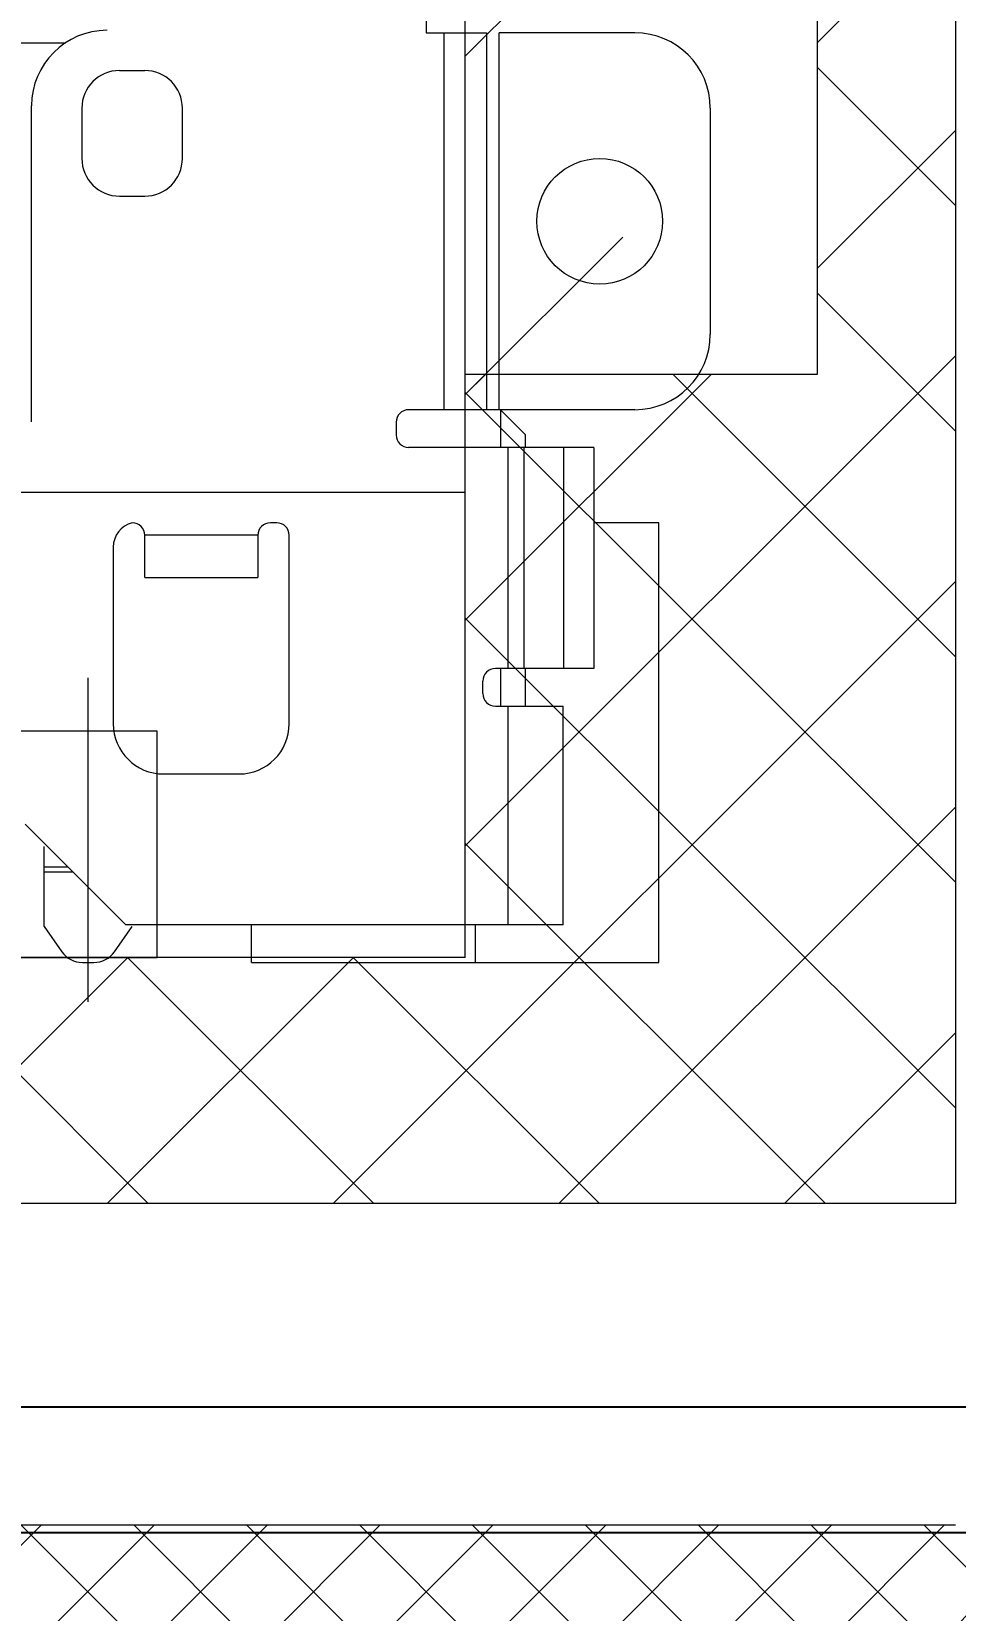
# Model space of a CAD drawing. Extents: x 6438 to 11432, y -3701 to -2371.
# Drawn here: x 11095.24 to 11098.92, y -3290.5 to -3284.22 of the extents above; entities that cross this region are included whole.
import ezdxf

# ---------------------------------------------------------------- set-up
doc = ezdxf.new("R2010")
doc.units = 0
doc.header["$LTSCALE"] = 3
doc.layers.get('DEFPOINTS').update_dxf_attribs({"linetype": 'CONTINUOUS', "lineweight": 9})
doc.layers.add('DIM', color=6, linetype='CONTINUOUS', lineweight=9)
doc.layers.add('LCD', color=4, linetype='CONTINUOUS', lineweight=9)
doc.layers.add('Lens', color=161, linetype='CONTINUOUS')
doc.layers.add('Sensor AA', color=180, linetype='CONTINUOUS')
doc.styles.add('宋体', font='arial.ttf')
doc.dimstyles.new('标注', dxfattribs={"dimtxt": 7, "dimasz": 7, "dimexe": 2, "dimexo": 2, "dimgap": 1, "dimtad": 1, "dimzin": 9, "dimdsep": 46, "dimtxsty": '宋体', "dimcen": 1, "dimadec": 0, "dimazin": 0, "dimtm": 0.05, "dimtfac": 1, "dimtmove": 0, "dimatfit": 3, "dimfxl": 0, "dimtolj": 1, "dimarcsym": 0})

# ---------------------------------------------------------------- blocks, each defined once
blk = doc.blocks.new('LCD背视图')
at = {"layer": 'LCD'}
h = blk.add_hatch(dxfattribs=at)
h.set_pattern_fill('ANSI37', color=256, scale=0.1)
h.set_pattern_definition([(135, (15648.00522, 12129.1224), (0.224506403, 0.224506403), []), (45, (15648.00522, 12129.1224), (0.224506403, -0.224506403), [])])
edge = h.paths.add_edge_path()
edge.add_line((12122.3361, -3359.0977), (12385.5361, -3359.0977))
edge.add_line((12385.5361, -3359.0977), (12385.5361, -3334.2977))
edge.add_line((12385.5361, -3334.2977), (12286.0861, -3334.2977))
edge.add_arc((12286.0861, -3334.7977), 0.5, 90, 180)
edge.add_line((12285.5861, -3334.7977), (12285.5861, -3350.2477))
edge.add_arc((12285.0861, -3350.2477), 0.5, 270, 360, ccw=False)
edge.add_line((12285.0861, -3350.7477), (12261.8861, -3350.7477))
edge.add_arc((12261.8861, -3350.2477), 0.5, 180, 270, ccw=False)
edge.add_line((12261.3861, -3350.2477), (12261.3861, -3334.7977))
edge.add_arc((12260.8861, -3334.7977), 0.5, 0, 90)
edge.add_line((12260.8861, -3334.2977), (12122.3361, -3334.2977))
edge.add_line((12122.3361, -3334.2977), (12122.3361, -3359.0977))
at = {"layer": 'LCD', "ltscale": 0.02}
h = blk.add_hatch(dxfattribs=at)
h.set_pattern_fill('ANSI37', color=256, scale=0.2, angle=180)
h.set_pattern_definition([(225, (12045.7346, -3215.1625), (0.4490128, -0.4490128), []), (315, (12045.7346, -3215.1625), (0.4490128, 0.4490128), [])])
h.paths.add_polyline_path([(12285.0861, -3349.4677), (12285.0861, -3342.7677), (12284.5361, -3342.7677), (12284.5361, -3344.2677), (12284.5361, -3346.1677), (12283.1361, -3346.1677), (12283.1361, -3346.7177), (12283.1361, -3348.4877), (12263.8361, -3348.4877), (12263.8361, -3346.7177), (12263.8361, -3346.1677), (12262.4361, -3346.1677), (12262.4361, -3344.2677), (12262.4361, -3342.7677), (12261.8861, -3342.7677), (12261.8861, -3349.4677)])
h = blk.add_hatch(dxfattribs=at)
h.set_pattern_fill('ANSI31', color=256, scale=0.3, angle=180)
h.set_pattern_definition([(225, (12045.7346, -3215.1625), (0.6735192, -0.6735192), [])])
edge = h.paths.add_edge_path()
edge.add_line((12285.0861, -3342.7677), (12261.8861, -3342.7677))
edge = h.paths.add_edge_path()
edge.add_line((12284.5361, -3344.2677), (12284.5361, -3342.7677))
edge = h.paths.add_edge_path()
edge.add_line((12284.5361, -3344.2677), (12283.1361, -3344.2677))
edge.add_line((12283.1361, -3344.2677), (12283.1361, -3346.1677))
edge.add_line((12283.1361, -3346.1677), (12283.1361, -3346.7177))
edge = h.paths.add_edge_path()
edge.add_line((12283.1361, -3346.6377), (12281.2861, -3346.6377))
edge.add_line((12281.2861, -3346.6377), (12281.2861, -3346.2477))
edge.add_line((12281.2861, -3346.2477), (12265.6861, -3346.2477))
edge.add_line((12265.6861, -3346.2477), (12265.6861, -3346.6377))
edge.add_line((12265.6861, -3346.6377), (12263.8361, -3346.6377))
edge = h.paths.add_edge_path()
edge.add_line((12263.8361, -3346.1677), (12263.8361, -3344.2677))
edge.add_line((12263.8361, -3344.2677), (12262.4361, -3344.2677))
edge.add_line((12262.4361, -3344.2677), (12262.4361, -3342.7677))
for p, q in [((12285.0861, -3342.7677), (12285.0861, -3349.4677)), ((12283.1361, -3346.1677), (12283.1361, -3344.2677)), ((12284.5361, -3344.2677), (12284.5361, -3346.1677)), ((12284.5361, -3346.1677), (12283.1361, -3346.1677)), ((12283.1361, -3346.7177), (12283.1361, -3346.1677)), ((12283.1361, -3346.6377), (12281.2861, -3346.6377)), ((12283.1361, -3348.4877), (12283.1361, -3346.7177)), ((12281.6361, -3348.6647), (12281.6361, -3347.3749)), ((12281.9111, -3347.5877), (12281.3611, -3347.5877)), ((12281.9111, -3348.4877), (12281.9111, -3347.5877)), ((12283.1361, -3348.4877), (12263.8361, -3348.4877)), ((12281.3611, -3348.4877), (12281.9111, -3348.4877)), ((12285.0861, -3349.4677), (12261.8861, -3349.4677))]:
    blk.add_line(p, q, dxfattribs=at)
at = {"layer": 'LCD'}
for p, q in [((12282.9811, -3344.5577), (12282.9811, -3344.8077)), ((12282.9811, -3344.5577), (12282.9811, -3344.8077)), ((12282.9811, -3344.5577), (12282.9811, -3344.8077)), ((12282.9811, -3344.5577), (12282.9811, -3344.8077)), ((12282.9811, -3344.8077), (12283.2211, -3344.8077)), ((12282.9811, -3344.8077), (12283.2211, -3344.8077)), ((12282.9811, -3344.8077), (12283.2211, -3344.8077)), ((12282.9811, -3344.8077), (12283.2211, -3344.8077)), ((12283.0511, -3344.8077), (12283.0511, -3346.3077)), ((12283.0511, -3344.8077), (12283.0511, -3346.3077)), ((12283.0511, -3344.8077), (12283.0511, -3346.3077)), ((12283.0511, -3344.8077), (12283.0511, -3346.3077)), ((12283.2211, -3344.8077), (12283.2211, -3346.3077)), ((12283.2211, -3344.8077), (12283.2211, -3346.3077)), ((12283.2211, -3344.8077), (12283.2211, -3346.3077)), ((12283.2211, -3344.8077), (12283.2211, -3346.3077)), ((12283.2711, -3346.3077), (12283.2711, -3344.8077)), ((12283.2711, -3346.3077), (12283.2711, -3344.8077)), ((12283.8111, -3344.8077), (12283.2711, -3344.8077)), ((12283.8111, -3344.8077), (12283.2711, -3344.8077)), ((12283.2711, -3346.3077), (12283.2711, -3344.8077)), ((12283.2711, -3346.3077), (12283.2711, -3344.8077)), ((12265.425, -3344.8477), (12281.5472, -3344.8477)), ((12265.425, -3344.8477), (12281.5472, -3344.8477)), ((12265.425, -3344.8477), (12281.5472, -3344.8477)), ((12265.425, -3344.8477), (12281.5472, -3344.8477)), ((12281.7611, -3344.9577), (12281.8611, -3344.9577)), ((12281.7611, -3344.9577), (12281.8611, -3344.9577)), ((12281.7611, -3344.9577), (12281.8611, -3344.9577)), ((12281.7611, -3344.9577), (12281.8611, -3344.9577)), ((12281.4111, -3346.3563), (12281.4111, -3345.0977)), ((12281.4111, -3346.3563), (12281.4111, -3345.0977)), ((12281.4111, -3346.3563), (12281.4111, -3345.0977)), ((12281.4111, -3346.3563), (12281.4111, -3345.0977)), ((12281.6111, -3345.1077), (12281.6111, -3345.3077)), ((12281.6111, -3345.1077), (12281.6111, -3345.3077)), ((12281.6111, -3345.1077), (12281.6111, -3345.3077)), ((12281.6111, -3345.1077), (12281.6111, -3345.3077)), ((12282.0111, -3345.3077), (12282.0111, -3345.1077)), ((12282.0111, -3345.3077), (12282.0111, -3345.1077)), ((12282.0111, -3345.3077), (12282.0111, -3345.1077)), ((12282.0111, -3345.3077), (12282.0111, -3345.1077)), ((12284.1111, -3345.1077), (12284.1111, -3346.0077)), ((12284.1111, -3345.1077), (12284.1111, -3346.0077)), ((12284.1111, -3345.1077), (12284.1111, -3346.0077)), ((12284.1111, -3345.1077), (12284.1111, -3346.0077)), ((12281.7611, -3345.4577), (12281.8611, -3345.4577)), ((12281.7611, -3345.4577), (12281.8611, -3345.4577)), ((12281.7611, -3345.4577), (12281.8611, -3345.4577)), ((12281.7611, -3345.4577), (12281.8611, -3345.4577)), ((12283.8111, -3346.3077), (12282.9111, -3346.3077)), ((12283.8111, -3346.3077), (12282.9111, -3346.3077)), ((12283.8111, -3346.3077), (12282.9111, -3346.3077)), ((12283.8111, -3346.3077), (12282.9111, -3346.3077)), ((12283.2761, -3346.3077), (12283.2761, -3346.4577)), ((12283.3761, -3346.4077), (12283.2761, -3346.3077)), ((12283.3761, -3346.4077), (12283.2761, -3346.3077)), ((12283.2761, -3346.3077), (12283.2761, -3346.4577)), ((12283.2761, -3346.3077), (12283.2761, -3346.4577)), ((12283.3761, -3346.4077), (12283.2761, -3346.3077)), ((12283.3761, -3346.4077), (12283.2761, -3346.3077)), ((12283.2761, -3346.3077), (12283.2761, -3346.4577)), ((12282.8611, -3346.3577), (12282.8611, -3346.4077)), ((12282.8611, -3346.3577), (12282.8611, -3346.4077)), ((12282.8611, -3346.3577), (12282.8611, -3346.4077)), ((12282.8611, -3346.3577), (12282.8611, -3346.4077)), ((12283.3761, -3346.4577), (12283.3761, -3346.4077)), ((12283.3761, -3346.4577), (12283.3761, -3346.4077)), ((12283.3761, -3346.4577), (12283.3761, -3346.4077)), ((12283.3761, -3346.4577), (12283.3761, -3346.4077)), ((12283.6471, -3346.4577), (12282.9111, -3346.4577)), ((12283.6471, -3346.4577), (12282.9111, -3346.4577)), ((12283.6471, -3346.4577), (12282.9111, -3346.4577)), ((12283.6471, -3346.4577), (12282.9111, -3346.4577)), ((12283.3061, -3346.4577), (12283.3061, -3347.3377)), ((12283.3061, -3346.4577), (12283.3061, -3347.3377)), ((12283.3061, -3346.4577), (12283.3061, -3347.3377)), ((12283.3061, -3346.4577), (12283.3061, -3347.3377)), ((12283.3704, -3347.3377), (12283.3704, -3346.4577)), ((12283.3704, -3347.3377), (12283.3704, -3346.4577)), ((12283.3704, -3347.3377), (12283.3704, -3346.4577)), ((12283.3704, -3347.3377), (12283.3704, -3346.4577)), ((12283.5268, -3346.4577), (12283.5268, -3347.3377)), ((12283.5268, -3346.4577), (12283.5268, -3347.3377)), ((12283.5268, -3346.4577), (12283.5268, -3347.3377)), ((12283.5268, -3346.4577), (12283.5268, -3347.3377)), ((12283.6471, -3346.4577), (12283.6471, -3347.3377)), ((12283.6471, -3346.4577), (12283.6471, -3347.3377)), ((12283.6471, -3346.4577), (12283.6471, -3347.3377)), ((12283.6471, -3346.4577), (12283.6471, -3347.3377)), ((12282.3861, -3346.7577), (12282.3611, -3346.7577)), ((12282.3861, -3346.7577), (12282.3611, -3346.7577)), ((12282.3861, -3346.7577), (12282.3611, -3346.7577)), ((12282.3861, -3346.7577), (12282.3611, -3346.7577)), ((12283.9061, -3346.7577), (12283.6471, -3346.7577)), ((12283.9061, -3346.7577), (12283.6471, -3346.7577)), ((12283.9061, -3346.7577), (12283.6471, -3346.7577)), ((12283.9061, -3346.7577), (12283.6471, -3346.7577)), ((12283.9061, -3348.5077), (12283.9061, -3346.7577)), ((12283.9061, -3348.5077), (12283.9061, -3346.7577)), ((12283.9061, -3348.5077), (12283.9061, -3346.7577)), ((12283.9061, -3348.5077), (12283.9061, -3346.7577)), ((12282.3111, -3346.8077), (12281.8611, -3346.8077)), ((12282.3111, -3346.8077), (12281.8611, -3346.8077)), ((12281.8611, -3346.975), (12281.8611, -3346.8077)), ((12281.8611, -3346.975), (12281.8611, -3346.8077)), ((12281.8611, -3346.975), (12281.8611, -3346.8077)), ((12281.8611, -3346.975), (12281.8611, -3346.8077)), ((12282.3111, -3346.8077), (12281.8611, -3346.8077)), ((12282.3111, -3346.8077), (12281.8611, -3346.8077)), ((12282.3111, -3346.8077), (12282.3111, -3346.975)), ((12282.3111, -3346.8077), (12282.3111, -3346.975)), ((12282.3111, -3346.8077), (12282.3111, -3346.975)), ((12282.3111, -3346.8077), (12282.3111, -3346.975)), ((12282.4361, -3347.5577), (12282.4361, -3346.8077)), ((12282.4361, -3347.5577), (12282.4361, -3346.8077)), ((12282.4361, -3347.5577), (12282.4361, -3346.8077)), ((12282.4361, -3347.5577), (12282.4361, -3346.8077)), ((12281.7361, -3346.8545), (12281.7361, -3347.5577)), ((12281.7361, -3346.8545), (12281.7361, -3347.5577)), ((12281.7361, -3346.8545), (12281.7361, -3347.5577)), ((12281.7361, -3346.8545), (12281.7361, -3347.5577)), ((12281.8611, -3346.975), (12282.3111, -3346.975)), ((12281.8611, -3346.975), (12282.3111, -3346.975)), ((12281.8611, -3346.975), (12282.3111, -3346.975)), ((12281.8611, -3346.975), (12282.3111, -3346.975)), ((12283.2061, -3347.4377), (12283.2061, -3347.3877)), ((12283.2061, -3347.4377), (12283.2061, -3347.3877)), ((12283.2061, -3347.4377), (12283.2061, -3347.3877)), ((12283.2061, -3347.4377), (12283.2061, -3347.3877)), ((12283.6471, -3347.3377), (12283.2561, -3347.3377)), ((12283.6471, -3347.3377), (12283.2561, -3347.3377)), ((12283.6471, -3347.3377), (12283.2561, -3347.3377)), ((12283.6471, -3347.3377), (12283.2561, -3347.3377)), ((12283.2761, -3347.3377), (12283.2761, -3347.4877)), ((12283.2761, -3347.3377), (12283.2761, -3347.4877)), ((12283.2761, -3347.3377), (12283.2761, -3347.4877)), ((12283.2761, -3347.3377), (12283.2761, -3347.4877)), ((12283.3761, -3347.4877), (12283.3761, -3347.3377)), ((12283.3761, -3347.4877), (12283.3761, -3347.3377)), ((12283.3761, -3347.4877), (12283.3761, -3347.3377)), ((12283.3761, -3347.4877), (12283.3761, -3347.3377)), ((12283.2561, -3347.4877), (12283.5261, -3347.4877)), ((12283.2561, -3347.4877), (12283.5261, -3347.4877)), ((12283.2561, -3347.4877), (12283.5261, -3347.4877)), ((12283.2561, -3347.4877), (12283.5261, -3347.4877)), ((12283.3061, -3347.4877), (12283.3061, -3348.3577)), ((12283.3061, -3347.4877), (12283.3061, -3348.3577)), ((12283.3061, -3347.4877), (12283.3061, -3348.3577)), ((12283.3061, -3347.4877), (12283.3061, -3348.3577)), ((12283.5261, -3348.3577), (12283.5261, -3347.4877)), ((12283.5261, -3348.3577), (12283.5261, -3347.4877)), ((12283.5261, -3348.3577), (12283.5261, -3347.4877)), ((12283.5261, -3348.3577), (12283.5261, -3347.4877)), ((12281.9361, -3347.7577), (12282.2361, -3347.7577)), ((12281.9361, -3347.7577), (12282.2361, -3347.7577)), ((12281.9361, -3347.7577), (12282.2361, -3347.7577)), ((12281.9361, -3347.7577), (12282.2361, -3347.7577)), ((12281.3861, -3347.9577), (12281.7861, -3348.3577)), ((12281.3861, -3347.9577), (12281.7861, -3348.3577)), ((12281.3861, -3347.9577), (12281.7861, -3348.3577)), ((12281.3861, -3347.9577), (12281.7861, -3348.3577)), ((12281.4611, -3348.3649), (12281.4611, -3348.046)), ((12281.4611, -3348.3649), (12281.4611, -3348.046)), ((12281.4611, -3348.3649), (12281.4611, -3348.046)), ((12281.4611, -3348.3649), (12281.4611, -3348.046)), ((12281.4611, -3348.1277), (12281.5561, -3348.1277)), ((12281.4611, -3348.1277), (12281.5561, -3348.1277)), ((12281.4611, -3348.1277), (12281.5561, -3348.1277)), ((12281.4611, -3348.1277), (12281.5561, -3348.1277)), ((12281.4611, -3348.1477), (12281.5761, -3348.1477)), ((12281.4611, -3348.1477), (12281.5761, -3348.1477)), ((12281.4611, -3348.1477), (12281.5761, -3348.1477)), ((12281.4611, -3348.1477), (12281.5761, -3348.1477)), ((12281.4611, -3348.3649), (12281.5312, -3348.465)), ((12281.4611, -3348.3649), (12281.5312, -3348.465)), ((12281.4611, -3348.3649), (12281.5312, -3348.465)), ((12281.4611, -3348.3649), (12281.5312, -3348.465)), ((12281.7409, -3348.465), (12281.8111, -3348.3649)), ((12281.7409, -3348.465), (12281.8111, -3348.3649)), ((12281.7409, -3348.465), (12281.8111, -3348.3649)), ((12281.7409, -3348.465), (12281.8111, -3348.3649)), ((12283.5261, -3348.3577), (12281.7861, -3348.3577)), ((12283.5261, -3348.3577), (12281.7861, -3348.3577)), ((12283.5261, -3348.3577), (12281.7861, -3348.3577)), ((12283.5261, -3348.3577), (12281.7861, -3348.3577)), ((12282.2861, -3348.5077), (12282.2861, -3348.3577)), ((12282.2861, -3348.5077), (12282.2861, -3348.3577)), ((12282.2861, -3348.5077), (12282.2861, -3348.3577)), ((12282.2861, -3348.5077), (12282.2861, -3348.3577)), ((12283.1761, -3348.3577), (12283.1761, -3348.5077)), ((12283.1761, -3348.3577), (12283.1761, -3348.5077)), ((12283.1761, -3348.3577), (12283.1761, -3348.5077)), ((12283.1761, -3348.3577), (12283.1761, -3348.5077)), ((12281.6131, -3348.5077), (12281.659, -3348.5077)), ((12281.6131, -3348.5077), (12281.659, -3348.5077)), ((12281.6131, -3348.5077), (12281.659, -3348.5077)), ((12281.6131, -3348.5077), (12281.659, -3348.5077)), ((12282.2861, -3348.5077), (12283.9061, -3348.5077)), ((12282.2861, -3348.5077), (12283.9061, -3348.5077)), ((12282.2861, -3348.5077), (12283.9061, -3348.5077)), ((12282.2861, -3348.5077), (12283.9061, -3348.5077)), ((12285.0861, -3350.7477), (12261.8861, -3350.7477))]:
    blk.add_line(p, q, dxfattribs=at)
blk.add_circle((12283.6711, -3345.5577), 0.25, dxfattribs=at)
blk.add_circle((12283.6711, -3345.5577), 0.25, dxfattribs=at)
blk.add_circle((12283.6711, -3345.5577), 0.25, dxfattribs=at)
blk.add_circle((12283.6711, -3345.5577), 0.25, dxfattribs=at)
for centre, radius, start, end in [((12281.7111, -3345.0977), 0.3, 90, 180), ((12281.7111, -3345.0977), 0.3, 90, 180), ((12281.7111, -3345.0977), 0.3, 90, 180), ((12281.7111, -3345.0977), 0.3, 90, 180), ((12283.8111, -3345.1077), 0.3, 0, 90), ((12283.8111, -3345.1077), 0.3, 0, 90), ((12283.8111, -3345.1077), 0.3, 0, 90), ((12283.8111, -3345.1077), 0.3, 0, 90), ((12281.7611, -3345.1077), 0.15, 90, 180), ((12281.7611, -3345.1077), 0.15, 90, 180), ((12281.7611, -3345.1077), 0.15, 90, 180), ((12281.7611, -3345.1077), 0.15, 90, 180), ((12281.8611, -3345.1077), 0.15, 0, 90), ((12281.8611, -3345.1077), 0.15, 0, 90), ((12281.8611, -3345.1077), 0.15, 0, 90), ((12281.8611, -3345.1077), 0.15, 0, 90), ((12281.7611, -3345.3077), 0.15, 180, 270), ((12281.7611, -3345.3077), 0.15, 180, 270), ((12281.7611, -3345.3077), 0.15, 180, 270), ((12281.7611, -3345.3077), 0.15, 180, 270), ((12281.8611, -3345.3077), 0.15, 270, 0), ((12281.8611, -3345.3077), 0.15, 270, 0), ((12281.8611, -3345.3077), 0.15, 270, 0), ((12281.8611, -3345.3077), 0.15, 270, 0), ((12283.8111, -3346.0077), 0.3, 270, 0), ((12283.8111, -3346.0077), 0.3, 270, 0), ((12283.8111, -3346.0077), 0.3, 270, 0), ((12283.8111, -3346.0077), 0.3, 270, 0), ((12282.9111, -3346.3577), 0.05, 90, 180), ((12282.9111, -3346.3577), 0.05, 90, 180), ((12282.9111, -3346.3577), 0.05, 90, 180), ((12282.9111, -3346.3577), 0.05, 90, 180), ((12282.9111, -3346.4077), 0.05, 180, 270), ((12282.9111, -3346.4077), 0.05, 180, 270), ((12282.9111, -3346.4077), 0.05, 180, 270), ((12282.9111, -3346.4077), 0.05, 180, 270), ((12281.8361, -3346.8545), 0.1, 104.47751, 180), ((12281.8361, -3346.8545), 0.1, 104.47751, 180), ((12281.8361, -3346.8545), 0.1, 104.47751, 180), ((12281.8361, -3346.8545), 0.1, 104.47751, 180), ((12281.8111, -3346.8077), 0.05, 0, 90), ((12281.8111, -3346.8077), 0.05, 0, 90), ((12281.8111, -3346.8077), 0.05, 0, 90), ((12281.8111, -3346.8077), 0.05, 0, 90), ((12282.3611, -3346.8077), 0.05, 90, 180), ((12282.3611, -3346.8077), 0.05, 90, 180), ((12282.3611, -3346.8077), 0.05, 90, 180), ((12282.3611, -3346.8077), 0.05, 90, 180), ((12282.3861, -3346.8077), 0.05, 0, 90), ((12282.3861, -3346.8077), 0.05, 0, 90), ((12282.3861, -3346.8077), 0.05, 0, 90), ((12282.3861, -3346.8077), 0.05, 0, 90), ((12283.2561, -3347.3877), 0.05, 90, 180), ((12283.2561, -3347.3877), 0.05, 90, 180), ((12283.2561, -3347.3877), 0.05, 90, 180), ((12283.2561, -3347.3877), 0.05, 90, 180), ((12283.2561, -3347.4377), 0.05, 180, 270), ((12283.2561, -3347.4377), 0.05, 180, 270), ((12283.2561, -3347.4377), 0.05, 180, 270), ((12283.2561, -3347.4377), 0.05, 180, 270), ((12281.9361, -3347.5577), 0.2, 180, 270), ((12281.9361, -3347.5577), 0.2, 180, 270), ((12281.9361, -3347.5577), 0.2, 180, 270), ((12281.9361, -3347.5577), 0.2, 180, 270), ((12282.2361, -3347.5577), 0.2, 270, 0), ((12282.2361, -3347.5577), 0.2, 270, 0), ((12282.2361, -3347.5577), 0.2, 270, 0), ((12282.2361, -3347.5577), 0.2, 270, 0), ((12281.6131, -3348.4077), 0.1, 215, 270), ((12281.6131, -3348.4077), 0.1, 215, 270), ((12281.6131, -3348.4077), 0.1, 215, 270), ((12281.6131, -3348.4077), 0.1, 215, 270), ((12281.659, -3348.4077), 0.1, 270, 325), ((12281.659, -3348.4077), 0.1, 270, 325), ((12281.659, -3348.4077), 0.1, 270, 325), ((12281.659, -3348.4077), 0.1, 270, 325)]:
    blk.add_arc(centre, radius, start, end, dxfattribs=at)
blk = doc.blocks.new('*D34')
at = {"layer": 'DEFPOINTS', "color": 0}
for p in [(11104.8169, -3253.8854), (11087.3165, -3280.7315), (11104.8169, -3326.9905)]:
    blk.add_point(p, dxfattribs=at)
at = {"layer": 'DIM', "color": 0, "lineweight": -2}
for p, q in [((11087.3165, -3278.7315), (11087.3165, -3251.8854)), ((11104.8169, -3324.9905), (11104.8169, -3251.8854)), ((11094.3165, -3253.8854), (11097.8169, -3253.8854))]:
    blk.add_line(p, q, dxfattribs=at)
at = {"layer": 'DIM', "color": 0}
for points in [[(11094.3165, -3252.7187), (11094.3165, -3255.052), (11087.3165, -3253.8854)], [(11097.8169, -3252.7187), (11097.8169, -3255.052), (11104.8169, -3253.8854)]]:
    blk.add_solid(points, dxfattribs=at)
at = {"layer": 'DIM', "color": 0, "insert": (11102.389, -3249.3114), "char_height": 7, "attachment_point": 5, "style": '宋体'}
blk.add_mtext('\\A1;17.5', dxfattribs=at)

msp = doc.modelspace()

# ---------------------------------------------------------------- linework, layer by layer
at = {"layer": 'Lens'}
msp.add_lwpolyline([(11196.4765, -3289.6915), (10939.1565, -3289.6915), (10939.1565, -3144.5115), (11196.4765, -3144.5115)], close=True, dxfattribs=at)
at = {"layer": 'Sensor AA'}
msp.add_lwpolyline([(11196.9765, -3290.1915), (10938.6565, -3290.1915), (10938.6565, -3144.0115), (11196.9765, -3144.0115)], close=True, dxfattribs=at)

# ---------------------------------------------------------------- block references
at = {"layer": 'LCD'}
msp.add_blockref('LCD背视图', (-1186.1696, 60.5862), dxfattribs=at)

# ---------------------------------------------------------------- dimensions: what is measured, and where the dimension line sits
at = {"layer": 'DIM'}
dim = msp.add_linear_dim(base=(11104.8169, -3253.8854), p1=(11087.3165, -3280.7315), p2=(11104.8169, -3326.9905), dimstyle='标注', dxfattribs=at)
dim.commit()
dim.dimension.update_dxf_attribs({"geometry": '*D34', "text_midpoint": (11102.389, -3253.8854), "dimtype": 160})

doc.saveas('drawing.dxf')
